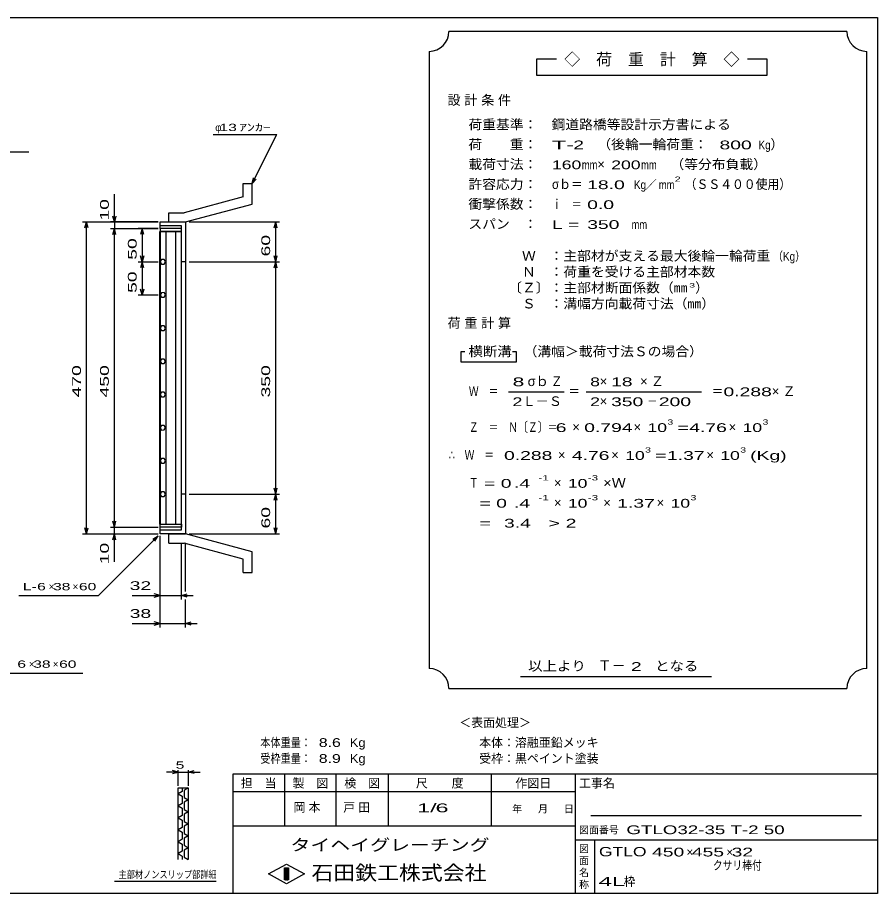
# Model space of a CAD drawing. Units: millimetres, scale not verified. Extents: x -1092 to 1039, y -770 to 632.
# Drawn here: x -258 to 1039, y -688 to 632 of the extents above; entities that cross this region are included whole.
import ezdxf
from ezdxf.enums import TextEntityAlignment as Align

# ---------------------------------------------------------------- set-up
doc = ezdxf.new("R2010")
doc.units = ezdxf.units.MM
doc.header["$LTSCALE"] = 6
for name, color, linetype, lineweight in [('0_2', 150, 'Continuous', 25), ('16', 3, 'Continuous', 25), ('19', 6, 'Continuous', 25), ('22', 4, 'Continuous', 25), ('24', 2, 'Continuous', 25), ('32', 4, 'Continuous', 25)]:
    doc.layers.add(name, color=color, linetype=linetype, lineweight=lineweight)
doc.styles.add('ベクトル', font='')
doc.styles.get('ベクトル').set_extended_font_data('ベクトル')

msp = doc.modelspace()

# ---------------------------------------------------------------- linework, layer by layer
at = {"layer": '0_2'}
for p, q in [((-1037.4, 632.1), (1038.6, 632.1)), ((1038.6, 632.1), (1038.6, -687.9)), ((1038.6, -507.9), (66.6, -507.9)), ((66.6, -507.9), (66.6, -687.9)), ((144.6, -507.9), (144.6, -585.9)), ((222.6, -585.9), (222.6, -507.9)), ((300.6, -507.9), (300.6, -585.9)), ((456.6, -585.9), (456.6, -507.9)), ((582.6, -507.9), (582.6, -687.9)), ((582.6, -534.9), (66.6, -534.9)), ((1014.6, -570.9), (606.6, -570.9)), ((66.6, -585.9), (582.6, -585.9)), ((582.6, -606.9), (1038.6, -606.9)), ((612.6, -687.9), (612.6, -606.9)), ((120.6, -658.5), (147.6, -643.5)), ((147.6, -643.5), (174.6, -658.5)), ((147.6, -673.5), (120.6, -658.5)), ((144.6, -649.5), (150.6, -649.5)), ((144.6, -667.5), (144.6, -649.5)), ((144.6, -649.5), (145.8, -649.5)), ((145.8, -649.5), (145.8, -667.5)), ((147, -667.5), (147, -649.5)), ((147, -649.5), (148.2, -649.5)), ((174.6, -658.5), (147.6, -673.5)), ((148.2, -649.5), (148.2, -667.5)), ((149.4, -667.5), (149.4, -649.5)), ((149.4, -649.5), (150.6, -649.5)), ((150.6, -649.5), (150.6, -667.5)), ((150.6, -649.5), (150.6, -667.5)), ((150.6, -667.5), (144.6, -667.5)), ((145.8, -667.5), (147, -667.5)), ((148.2, -667.5), (149.4, -667.5)), ((1038.6, -687.9), (-1037.4, -687.9))]:
    msp.add_line(p, q, dxfattribs=at)
at = {"layer": '16'}
for p, q in [((-43.7, -131.5), (-43.7, 309.5)), ((-43.7, 309.5), (-43, 309.5)), ((-11, 314), (-43, 314)), ((-43, 314), (-43, 309.5)), ((-43, 309.5), (-11, 309.5)), ((-43, 309.5), (-43, -131.5)), ((-11, 309.5), (-43, 309.5)), ((-34.5, 309.5), (-34.5, -131.5)), ((-19.5, -131.5), (-19.5, 309.5)), ((-11, 309.5), (-11, 314)), ((-11, -131.5), (-11, 309.5)), ((-41.024, 267.45), (-43, 263.972)), ((-37.024, 267.478), (-41.024, 267.45)), ((-35, 264), (-37.024, 267.478)), ((-36.976, 260.55), (-35, 264.028)), ((-43, 263.972), (-40.976, 260.522)), ((-40.976, 260.522), (-36.976, 260.55)), ((-41.024, 217.45), (-43, 213.972)), ((-43, 213.972), (-40.976, 210.522)), ((-37.024, 217.478), (-41.024, 217.45)), ((-35, 214), (-37.024, 217.478)), ((-36.976, 210.55), (-35, 214.028)), ((-40.976, 210.522), (-36.976, 210.55)), ((-41.024, 167.45), (-43, 163.972)), ((-43, 163.972), (-40.976, 160.522)), ((-37.024, 167.478), (-41.024, 167.45)), ((-40.976, 160.522), (-36.976, 160.55)), ((-35, 164), (-37.024, 167.478)), ((-36.976, 160.55), (-35, 164.028)), ((-41.024, 117.45), (-43, 113.972)), ((-43, 113.972), (-40.976, 110.522)), ((-37.024, 117.478), (-41.024, 117.45)), ((-40.976, 110.522), (-36.976, 110.55)), ((-35, 114), (-37.024, 117.478)), ((-36.976, 110.55), (-35, 114.028)), ((-41.024, 67.45), (-43, 63.972)), ((-37.024, 67.478), (-41.024, 67.45)), ((-35, 64), (-37.024, 67.478)), ((-43, 63.972), (-40.976, 60.522)), ((-40.976, 60.522), (-36.976, 60.55)), ((-36.976, 60.55), (-35, 64.028)), ((-41.024, 17.45), (-43, 13.972)), ((-43, 13.972), (-40.976, 10.522)), ((-37.024, 17.478), (-41.024, 17.45)), ((-35, 14), (-37.024, 17.478)), ((-36.976, 10.55), (-35, 14.028)), ((-40.976, 10.522), (-36.976, 10.55)), ((-41.024, -32.55), (-43, -36.028)), ((-43, -36.028), (-40.976, -39.478)), ((-37.024, -32.522), (-41.024, -32.55)), ((-40.976, -39.478), (-36.976, -39.45)), ((-35, -36), (-37.024, -32.522)), ((-36.976, -39.45), (-35, -35.972)), ((-41.024, -82.55), (-43, -86.028)), ((-43, -86.028), (-40.976, -89.478)), ((-37.024, -82.522), (-41.024, -82.55)), ((-40.976, -89.478), (-36.976, -89.45)), ((-35, -86), (-37.024, -82.522)), ((-36.976, -89.45), (-35, -85.972)), ((-43, -131.5), (-43.7, -131.5)), ((-43, -131.5), (-11, -131.5)), ((-43, -136), (-43, -131.5)), ((-43, -131.5), (-11, -131.5)), ((-11, -131.5), (-11, -136)), ((-11, -136), (-43, -136))]:
    msp.add_line(p, q, dxfattribs=at)
at = {"layer": '19'}
for p, q in [((82, 382), (96, 382)), ((82, 362), (82, 382)), ((96, 351), (96, 382)), ((82, 362), (-7, 338)), ((-5, 324), (96, 351)), ((-30, 338), (-7, 338)), ((-30, 324), (-30, 338)), ((-43, 314), (-43, 324)), ((-43, 324), (-6, 324)), ((-11, 318), (-43, 318)), ((-30, 324), (-5, 324)), ((-11, -140), (-11, 318)), ((-6, 324), (-5, 323)), ((-5, 323), (-5, -145)), ((-5, 264), (-11, 264)), ((-5, -86), (-11, -86)), ((-43, -146), (-43, -136)), ((-43, -140), (-11, -140)), ((-5, -145), (-6, -146)), ((-6, -146), (-43, -146)), ((-30, -146), (-5, -146)), ((-30, -160), (-30, -146)), ((96, -173), (-5, -146)), ((-30, -160), (-7, -160)), ((82, -184), (-7, -160)), ((82, -204), (82, -184)), ((96, -204), (96, -173)), ((82, -204), (96, -204))]:
    msp.add_line(p, q, dxfattribs=at)
at = {"layer": '22'}
for p, q in [((37, 456), (133, 456)), ((96, 382), (133, 456)), ((-492.75, 429.5), (-240.75, 429.5)), ((96, 382), (97.8, 390.76)), ((96, 382), (102, 388.6)), ((-112, 324), (-112, 366)), ((-112, 324), (-114.4, 333)), ((-109.6, 333), (-112, 324)), ((-160, 324), (-46, 324)), ((-156.4, 315), (-154, 324)), ((-151.6, 315), (-154, 324)), ((-154, -146), (-154, 324)), ((-46, 324), (-118, 324)), ((-112, 324), (-112, 314)), ((1, 324), (137.2, 324)), ((128.8, 315), (131.2, 324)), ((133.6, 315), (131.2, 324)), ((131.2, 264), (131.2, 324)), ((-118, 314), (-46, 314)), ((-114.4, 305), (-112, 314)), ((-109.6, 305), (-112, 314)), ((-112, -136), (-112, 314)), ((-46, 314), (-76, 314)), ((-70, 314), (-72.4, 305)), ((-67.6, 305), (-70, 314)), ((-70, 314), (-70, 264)), ((-76, 264), (-46, 264)), ((-70, 264), (-72.4, 273)), ((-70, 264), (-72.4, 255)), ((-67.6, 273), (-70, 264)), ((-67.6, 255), (-70, 264)), ((-70, 264), (-70, 214)), ((1, 264), (137.2, 264)), ((131.2, 264), (128.8, 273)), ((128.8, 255), (131.2, 264)), ((131.2, 264), (133.6, 273)), ((133.6, 255), (131.2, 264)), ((131.2, -86), (131.2, 264)), ((-76, 214), (-46, 214)), ((-70, 214), (-72.4, 223)), ((-67.6, 223), (-70, 214)), ((131.2, -86), (128.8, -77)), ((131.2, -86), (133.6, -77)), ((1, -86), (137.2, -86)), ((128.8, -95), (131.2, -86)), ((133.6, -95), (131.2, -86)), ((131.2, -146), (131.2, -86)), ((-112, -136), (-114.4, -127)), ((-112, -136), (-109.6, -127)), ((-154, -146), (-156.4, -137)), ((-154, -146), (-151.6, -137)), ((-118, -136), (-46, -136)), ((-112, -146), (-112, -136)), ((131.2, -146), (128.8, -137)), ((131.2, -146), (133.6, -137)), ((-160, -146), (-46, -146)), ((-136, -239), (-46, -149)), ((-118, -146), (-46, -146)), ((-114.4, -155), (-112, -146)), ((-109.6, -155), (-112, -146)), ((-112, -188), (-112, -146)), ((-53.8, -153.8), (-46, -149)), ((-50.8, -156.8), (-46, -149)), ((-43, -245), (-43, -149)), ((-43, -287), (-43, -149)), ((1, -146), (137.2, -146)), ((-11, -245), (-11, -159.402)), ((-5, -233), (-5, -159.402)), ((-43, -239), (-52, -236.6)), ((-11, -239), (-2, -236.6)), ((-256, -239), (-136, -239)), ((-85, -239), (-43, -239)), ((-52, -241.4), (-43, -239)), ((-43, -239), (-11, -239)), ((-2, -241.4), (-11, -239)), ((-11, -239), (7, -239)), ((-5, -287), (-5, -245)), ((-85, -281), (-43, -281)), ((-43, -281), (-52, -278.6)), ((-52, -283.4), (-43, -281)), ((-43, -281), (-5, -281)), ((-5, -281), (4, -278.6)), ((4, -283.4), (-5, -281)), ((-5, -281), (13, -281)), ((-285.896, -355.78), (-159.611, -355.78))]:
    msp.add_line(p, q, dxfattribs=at)
at = {"layer": '24', "color": 4}
for p, q in [((992.4, 611.1), (392.4, 611.1)), ((362.4, 581.1), (362.4, -348.9)), ((1022.4, -348.9), (1022.4, 581.1)), ((554.4, 569.1), (524.4, 569.1)), ((524.4, 569.1), (524.4, 545.1)), ((872.4, 569.1), (842.4, 569.1)), ((872.4, 545.1), (872.4, 569.1)), ((524.4, 545.1), (872.4, 545.1)), ((416.4, 128.1), (410.4, 128.1)), ((410.4, 128.1), (410.4, 113.1)), ((494.4, 128.1), (488.4, 128.1)), ((494.4, 113.1), (494.4, 128.1)), ((410.4, 113.1), (494.4, 113.1)), ((482.4, 68.1), (566.4, 68.1)), ((599.4, 68.1), (773.4, 68.1)), ((500.4, -360.9), (788.4, -360.9)), ((392.4, -378.9), (992.4, -378.9))]:
    msp.add_line(p, q, dxfattribs=at)
for centre, start, end in [((362.4, 611.1), 270, 0), ((1022.4, 611.1), 180, 270), ((362.4, -378.9), 0, 90), ((1022.4, -378.9), 90, 180)]:
    msp.add_arc(centre, 30, start, end, dxfattribs=at)
at = {"layer": '32'}
for p, q in [((-15.6, -504.9), (-33.6, -504.9)), ((-15.6, -504.9), (-24.6, -502.5)), ((-24.6, -507.3), (-15.6, -504.9)), ((-15.6, -525.9), (-15.6, -501.9)), ((-15.6, -504.9), (-0.6, -504.9)), ((-0.6, -501.9), (-0.6, -525.9)), ((-0.6, -504.9), (8.4, -502.5)), ((8.4, -507.3), (-0.6, -504.9)), ((-0.6, -504.9), (17.4, -504.9)), ((-15.6, -528.9), (-0.6, -528.9)), ((-15.6, -636.9), (-15.6, -528.9)), ((-9.6, -534.3), (-15.6, -537.9)), ((-15.6, -537.9), (-9.6, -541.5)), ((-9.6, -528.9), (-9.6, -534.3)), ((-0.6, -528.9), (-6.6, -532.5)), ((-6.6, -532.5), (-6.6, -543.3)), ((-0.6, -528.9), (-0.6, -636.9)), ((-9.6, -552.3), (-15.6, -555.9)), ((-9.6, -541.5), (-9.6, -552.3)), ((-6.6, -543.3), (-0.6, -546.9)), ((-0.6, -546.9), (-6.6, -550.5)), ((-6.6, -550.5), (-6.6, -561.3)), ((-15.6, -555.9), (-9.6, -559.5)), ((-9.6, -559.5), (-9.6, -570.3)), ((-6.6, -561.3), (-0.6, -564.9)), ((-0.6, -564.9), (-6.6, -568.5)), ((-9.6, -570.3), (-15.6, -573.9)), ((-15.6, -573.9), (-9.6, -577.5)), ((-9.6, -577.5), (-9.6, -588.3)), ((-6.6, -568.5), (-6.6, -579.3)), ((-6.6, -579.3), (-0.6, -582.9)), ((-9.6, -588.3), (-15.6, -591.9)), ((-15.6, -591.9), (-9.6, -595.5)), ((-0.6, -582.9), (-6.6, -586.5)), ((-6.6, -586.5), (-6.6, -597.3)), ((-9.6, -606.3), (-15.6, -609.9)), ((-9.6, -595.5), (-9.6, -606.3)), ((-6.6, -597.3), (-0.6, -600.9)), ((-0.6, -600.9), (-6.6, -604.5)), ((-6.6, -604.5), (-6.6, -615.3)), ((-15.6, -609.9), (-9.6, -613.5)), ((-9.6, -613.5), (-9.6, -624.3)), ((-6.6, -615.3), (-0.6, -618.9)), ((-0.6, -618.9), (-6.6, -622.5)), ((-9.6, -624.3), (-15.6, -627.9)), ((-15.6, -627.9), (-9.6, -631.5)), ((-9.6, -631.5), (-9.6, -636.9)), ((-6.6, -622.5), (-6.6, -633.3)), ((-6.6, -633.3), (-0.6, -636.9)), ((41.4, -669.9), (-111.6, -669.9))]:
    msp.add_line(p, q, dxfattribs=at)

# ---------------------------------------------------------------- texts
at = {"layer": '0_2', "style": 'ベクトル'}
for s, height, p in [('担\u3000当', 13.2, (78.6, -521.7)), ('製\u3000図', 13.2, (156.6, -521.7)), ('検\u3000図', 13.2, (234.6, -521.7)), ('尺\u3000\u3000度', 13.2, (342.6, -521.7)), ('作図日', 13.2, (492.6, -521.7)), ('工事名', 13.2, (588.6, -521.7)), ('年', 11, (487.8, -560.4)), ('月', 11, (526.8, -560.4)), ('日', 11, (565.8, -560.4)), ('図面番号', 11, (588.6, -592.2)), ('図', 11, (588.6, -620.4)), ('面', 11, (588.6, -638.4)), ('名', 11, (588.6, -656.4)), ('称', 11, (588.6, -674.4))]:
    msp.add_text(s, height=height, dxfattribs=at).set_placement(p, align=Align.MIDDLE_LEFT)
at = {"layer": '0_2', "color": 222, "style": 'ベクトル'}
for s, height, width, p in [('タイヘイグレーチング', 17.6, 1.25, (153.6, -614.7)), ('石田鉄工株式会社', 21.99, 1.1, (185.1, -656.7))]:
    msp.add_text(s, height=height, dxfattribs=dict(at, width=width)).set_placement(p, align=Align.MIDDLE_LEFT)
at = {"layer": '19', "color": 2, "style": 'ベクトル', "width": 0.8}
msp.add_text('クサリ棒付', height=13.2, dxfattribs=at).set_placement((790.304, -638.923), align=Align.TOP_LEFT)
at = {"layer": '22', "color": 2, "style": 'ベクトル'}
for s, height, p in [('φ', 11, (40, 466.5)), ('×', 11, (-211, -225.5)), ('×', 11, (-175, -225.5)), ('×', 11, (-240.896, -342.28)), ('×', 11, (-204.896, -342.28)), ('＜表面処理＞', 13.2, (408, -430.5)), ('本体：', 13.2, (438, -460.5)), ('溶融亜鉛メッキ', 13.2, (492, -460.5)), ('受枠：', 13.2, (438, -484.5)), ('黒ペイント塗装', 13.2, (492, -484.5)), ('×', 13.2, (750.6, -625.5)), ('×', 13.2, (810.6, -625.5)), ('枠', 13.2, (655.8, -669.9))]:
    msp.add_text(s, height=height, dxfattribs=at).set_placement(p, align=Align.MIDDLE_LEFT)
for s, height, width, p in [(' 13 ', 11, 1.6, (40, 466.5)), ('ｱﾝｶｰ', 11, 1.6, (76, 466.5)), ('L-', 11, 1.6, (-250, -225.5)), (' 6 ', 11, 1.6, (-235, -225.5)), (' 38 ', 11, 1.6, (-211, -225.5)), (' 60 ', 11, 1.6, (-172, -225.5)), (' 32 ', 13.2, 1.65, (-97, -224)), (' 38 ', 13.2, 1.65, (-97, -266)), (' 6 ', 11, 1.6, (-264.896, -342.28)), (' 38 ', 11, 1.6, (-240.896, -342.28)), (' 60', 11, 1.6, (-201.896, -342.28)), ('本体重量：', 13.2, 0.85, (108, -460.5)), ('  8.6', 13.2, 1.35, (183, -460.5)), ('Kg', 13.2, 1.1, (243, -460.5)), ('受枠重量：', 13.2, 0.85, (108, -484.5)), ('  8.9', 13.2, 1.35, (183, -484.5)), ('Kg', 13.2, 1.1, (243, -484.5)), ('1/', 13.2, 2, (344.4, -558.9)), (' 6 ', 13.2, 2, (362.4, -558.9)), ('GTLO32-35 T-2 50', 13.2, 1.6, (660, -591.9)), ('GTLO', 14.08, 1.4, (618.6, -624.9)), (' 450 ', 13.2, 1.65, (690.6, -625.5)), (' 455 ', 13.2, 1.65, (750.6, -625.5)), (' 32 ', 13.2, 1.65, (810.6, -625.5)), ('4L', 13.2, 2.05, (618, -669.9))]:
    msp.add_text(s, height=height, dxfattribs=dict(at, width=width)).set_placement(p, align=Align.MIDDLE_LEFT)
at = {"layer": '22', "color": 2, "style": 'ベクトル', "width": 1.65}
for s, p in [(' 10 ', (-127, 318)), (' 50 ', (-85, 259)), (' 60 ', (116.2, 264)), (' 50 ', (-85, 209)), (' 470 ', (-169, 51.5)), (' 450 ', (-127, 51.5)), (' 350 ', (116.2, 51.5)), (' 60 ', (116.2, -146)), (' 10 ', (-127, -200))]:
    msp.add_text(s, height=13.2, rotation=90, dxfattribs=at).set_placement(p, align=Align.MIDDLE_LEFT)
at = {"layer": '22', "color": 2, "char_height": 13.2, "attachment_point": 4, "style": 'ベクトル'}
for s, insert in [('\\T1.25;岡本\u3000', (158.1, -558.9)), ('\\T1.25;戸田\u3000', (233.1, -558.9))]:
    msp.add_mtext(s, dxfattribs=dict(at, insert=insert))
at = {"layer": '24', "style": 'ベクトル'}
for s, height, p in [('◇\u3000荷\u3000重\u3000計\u3000算\u3000◇', 17.6, (566.4, 569.1)), ('）', 14.52, (877.2, 441)), ('×', 14.52, (616.2, 411)), ('／', 13.2, (687.9, 380.1)), ('）', 14.52, (763.8, 225)), ('σｂ', 14.52, (511.2, 84)), ('×', 14.52, (619.8, 84)), ('Ｌ－Ｓ', 14.52, (503.4, 54)), ('×', 14.52, (619.8, 54)), ('×', 14.52, (578.4, 15)), ('×', 14.52, (670.8, 15)), ('×', 14.52, (814.2, 15)), ('×', 14.52, (556.8, -27)), ('×', 14.52, (637.2, -27)), ('×', 14.52, (780.6, -27)), ('×', 14.52, (550.8, -69)), ('×', 14.52, (550.8, -99)), ('×', 14.52, (625.2, -99)), ('×', 14.52, (705.6, -99)), ('Ｔ－', 15.4, (616.8, -344.4))]:
    msp.add_text(s, height=height, dxfattribs=at).set_placement(p, align=Align.MIDDLE_LEFT)
for s, height, width, p in [('荷重基準：\u3000', 14.52, 1.05, (421.8, 471)), ('鋼道路橋等設計示方書による', 14.52, 1.05, (547.2, 471)), ('荷\u3000\u3000重：\u3000', 14.52, 1.05, (421.8, 441)), ('（後輪一輪荷重：', 14.52, 1.05, (616.2, 441)), ('T-', 13.2, 2, (547.8, 440.1)), (' 2 ', 13.2, 1.65, (571.8, 440.1)), ('  800', 13.2, 1.65, (784.2, 440.1)), ('Kg', 13.2, 0.85, (859.2, 440.1)), ('載荷寸法：\u3000', 14.52, 1.05, (421.8, 411)), ('160', 13.2, 1.5, (547.8, 410.1)), ('mm', 13.2, 0.8, (592.8, 410.1)), ('200', 13.2, 1.5, (637.2, 410.1)), ('mm', 13.2, 0.8, (682.2, 410.1)), ('\u3000（等分布負載）', 14.52, 1.05, (705.6, 411)), ('許容応力：\u3000', 14.52, 1.05, (421.8, 381)), ('σｂ＝', 14.52, 0.9, (547.8, 381)), (' 18.0', 13.2, 1.65, (592.8, 380.1)), ('Kg', 13.2, 0.85, (671.4, 380.1)), ('mm', 13.2, 0.8, (708.9, 380.1)), ('2', 7.918, 1.5, (732.9, 388.5)), ('（ＳＳ４００使用）', 14.52, 0.9, (747.9, 381)), ('衝撃係数：\u3000', 14.52, 1.05, (421.8, 351)), ('ｉ\u3000＝', 14.52, 0.75, (547.8, 351)), (' 0.0', 13.2, 1.65, (592.8, 350.1)), ('スパン\u3000：\u3000', 14.52, 1.05, (421.8, 321)), ('L =', 13.2, 1.65, (547.8, 320.1)), (' 350 ', 13.2, 1.65, (592.8, 320.1)), ('mm', 13.2, 0.8, (667.8, 320.1)), ('\u3000Ｗ\u3000：主部材が支える最大後輪一輪荷重', 14.52, 1.05, (481.8, 273)), ('（Kg）', 13.2, 0.85, (880.8, 272.1)), ('\u3000Ｎ\u3000：荷重を受ける主部材本数', 14.52, 1.05, (481.8, 249)), ('〔Ｚ〕：主部材断面係数（㎜', 14.52, 1.05, (481.8, 225)), ('3', 6.598, 1.8, (754.8, 228.6)), ('\u3000Ｓ\u3000：溝幅方向載荷寸法（㎜）', 14.52, 1.05, (481.8, 201)), ('横断溝', 14.52, 1.1, (421.8, 129)), ('\u3000（溝幅＞載荷寸法Ｓの場合）', 14.52, 1.05, (484.2, 129)), ('8', 13.2, 1.8, (488.4, 83.1)), ('Ｚ', 14.52, 0.9, (546, 84)), ('8', 13.2, 1.5, (605.4, 83.1)), (' 18 ', 13.2, 1.65, (628.8, 83.1)), ('Ｗ\u3000＝', 14.52, 0.75, (422.4, 69)), ('＝', 14.52, 0.9, (572.4, 69)), ('＝', 14.52, 0.9, (788.4, 69)), ('0.288', 13.2, 1.65, (806.4, 68.1)), ('2', 13.2, 1.5, (488.4, 53.1)), ('2', 13.2, 1.5, (605.4, 53.1)), (' 350 ', 13.2, 1.65, (628.8, 53.1)), ('－', 14.52, 0.75, (691.8, 54)), (' 200 ', 13.2, 1.65, (700.8, 53.1)), ('3', 7.918, 1.5, (721.8, 22.5)), ('3', 7.918, 1.5, (865.2, 22.5)), ('Ｚ\u3000＝\u3000Ｎ〔Ｚ〕＝', 14.52, 0.75, (422.4, 15)), (' 6 ', 13.2, 1.65, (545.4, 14.1)), ('0.794', 13.2, 1.65, (596.4, 14.1)), ('10', 13.2, 1.5, (691.8, 14.1)), ('=', 13.2, 1.7, (736.8, 14.1)), ('4.76', 13.2, 1.65, (754.8, 14.1)), ('10', 13.2, 1.5, (835.2, 14.1)), ('∴\u3000Ｗ\u3000＝', 14.52, 0.75, (392.4, -27)), (' 0.288', 13.2, 1.65, (467.4, -27.9)), ('4.76', 13.2, 1.65, (577.8, -27.9)), ('10', 13.2, 1.5, (658.2, -27.9)), ('3', 7.918, 1.5, (688.2, -19.5)), ('=', 13.2, 1.7, (703.2, -27.9)), ('1.37', 13.2, 1.65, (721.2, -27.9)), ('10', 13.2, 1.5, (801.6, -27.9)), ('3', 7.918, 1.5, (831.6, -19.5)), ('(Kg)', 13.2, 1.65, (846.6, -27.9)), ('Ｔ', 14.52, 0.75, (422.4, -69)), (' = 0', 13.2, 1.65, (437.4, -69.9)), (' .4 ', 13.2, 1.65, (482.4, -69.9)), ('-1', 7.918, 1.65, (527.4, -61.5)), ('10', 13.2, 1.5, (571.8, -69.9)), ('-3', 7.918, 1.65, (601.8, -61.5)), ('×Ｗ', 14.52, 1.1, (625.2, -69)), ('-1', 7.918, 1.65, (527.4, -91.5)), ('-3', 7.918, 1.65, (601.8, -91.5)), ('3', 7.918, 1.5, (756.6, -91.5)), ('  = 0', 13.2, 1.65, (422.4, -99.9)), (' .4 ', 13.2, 1.65, (482.4, -99.9)), ('10', 13.2, 1.5, (571.8, -99.9)), ('1.37', 13.2, 1.65, (646.2, -99.9)), ('10', 13.2, 1.5, (726.6, -99.9)), ('  =', 13.2, 1.65, (422.4, -129.9)), (' 3.4', 13.2, 1.65, (467.4, -129.9)), ('>', 13.2, 1.7, (542.4, -129.9)), (' 2 ', 13.2, 1.65, (560.4, -129.9)), ('以上より\u3000', 14.52, 1.1, (511.8, -345)), (' 2 ', 13.2, 1.65, (658.8, -345.9)), ('となる', 14.52, 1.1, (703.2, -345))]:
    msp.add_text(s, height=height, dxfattribs=dict(at, width=width)).set_placement(p, align=Align.MIDDLE_LEFT)
at = {"layer": '24', "char_height": 14.52, "attachment_point": 4, "style": 'ベクトル'}
for s, insert in [('\\T1.28;設計条件', (390.3, 507)), ('\\T1.28;荷重計算', (390.3, 171)), ('\\T1.42;×Ｚ', (680.7, 84)), ('\\T1.42;×Ｚ', (879.3, 69))]:
    msp.add_mtext(s, dxfattribs=dict(at, insert=insert))
at = {"layer": '32', "color": 2, "style": 'ベクトル'}
for s, width, p in [(' 5 ', 1.6, (-26.1, -494.4)), ('主部材ノンスリップ部詳細', 0.8, (-105.6, -659.4))]:
    msp.add_text(s, height=11, dxfattribs=dict(at, width=width)).set_placement(p, align=Align.MIDDLE_LEFT)

doc.saveas('drawing.dxf')
